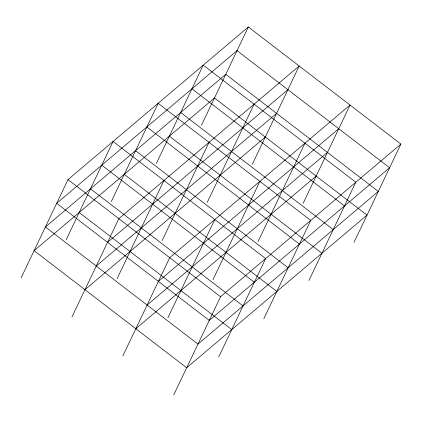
<?xml version="1.0" encoding="UTF-8"?>
<svg xmlns="http://www.w3.org/2000/svg" width="422" height="422" viewBox="0 0 422 422"><rect width="100%" height="100%" fill="white"/><g stroke="black" fill="none" stroke-linecap="round" stroke-linejoin="round"><path stroke-width="0.63" d="M21.1 277.924L67.984 179.63L248.331 26.971L400.9 144.076L354.016 242.37M66.185 239.759L113.07 141.465L265.644 258.57L218.76 356.864M111.271 201.595L158.155 103.3L310.729 220.405L263.845 318.7M71.956 316.959L118.84 218.665L299.187 66.006L252.303 164.3M156.356 163.43L203.24 65.136L355.815 182.241L308.93 280.535M117.042 278.794L163.926 180.5M201.447 125.265L248.331 26.971M162.127 240.63L209.011 142.335M122.813 355.994L169.697 257.7L350.044 105.041L303.16 203.335M207.218 202.465L254.102 104.171M167.898 317.829L214.782 219.535M212.989 279.665L259.873 181.37M173.669 395.029L220.553 296.735L400.9 144.076M258.074 241.5L304.958 143.206M107.547 242.344L287.894 89.686M96.253 266.018L276.6 113.36M84.959 289.692L265.306 137.039M158.403 281.374L338.75 128.715M147.109 305.053L327.456 152.395M135.821 328.727L316.162 176.069M191.952 88.815L344.521 205.915M180.658 112.489L333.227 229.594M169.364 136.169L321.933 253.269M146.861 126.98L299.435 244.08M135.567 150.654L288.142 267.759M124.279 174.333L276.848 291.433M101.776 165.144L254.35 282.244M90.482 188.819L243.056 305.924M67.984 179.63L220.553 296.735M79.188 212.498L231.762 329.598M237.037 50.651L56.69 203.309L209.259 320.409L389.606 167.75L237.037 50.651M225.744 74.325L45.397 226.983L197.971 344.088L378.312 191.43L225.744 74.325M214.45 98.004L34.103 250.663L186.677 367.762L367.019 215.104L214.45 98.004"/></g></svg>
